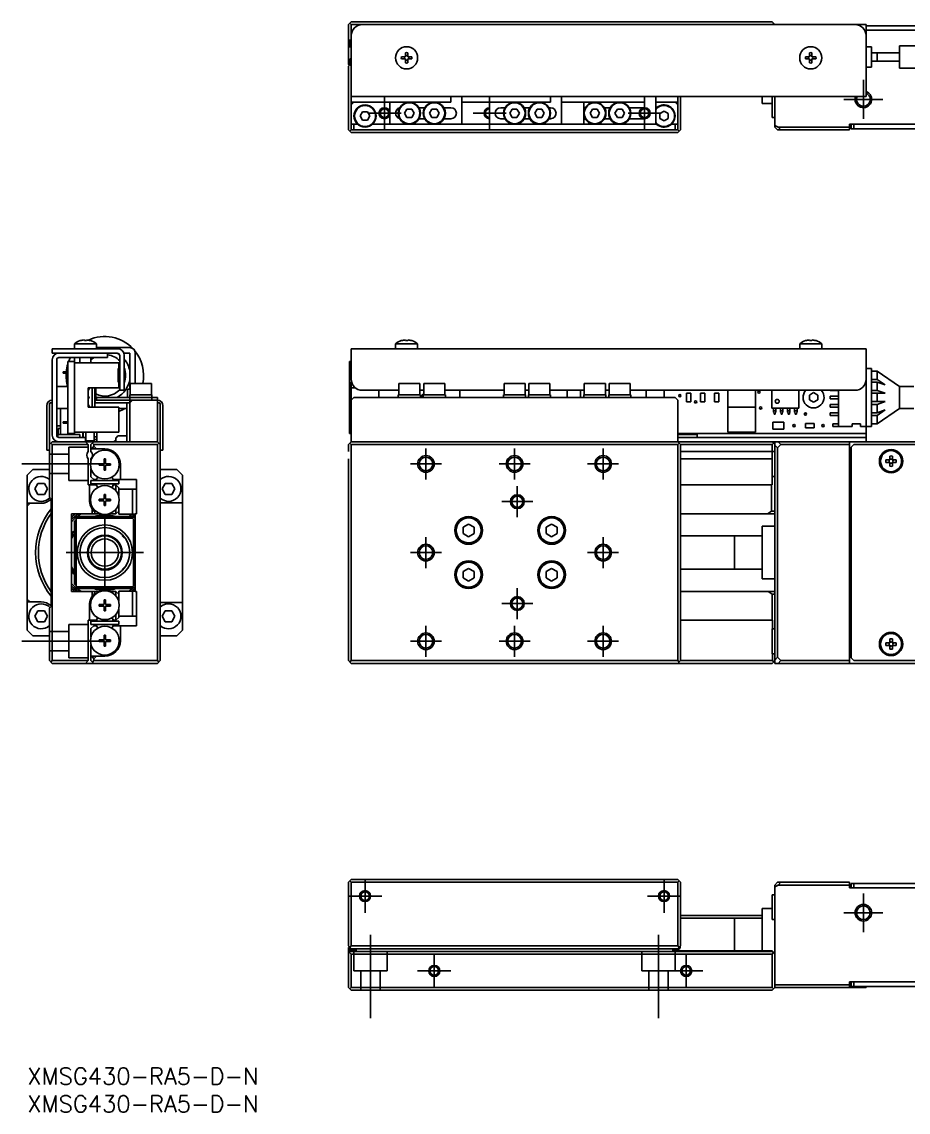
# Model space of a CAD drawing. Extents: x -1 to 623, y -8 to 193.
# Drawn here: x -1 to 159.1, y -8 to 188.8 of the extents above; entities that cross this region are included whole.
import ezdxf

# ---------------------------------------------------------------- set-up
doc = ezdxf.new("R2010")
doc.units = 0
doc.header["$LTSCALE"] = 0.5
doc.linetypes.add('CENTER', pattern=[50.8, 31.75, -6.35, 6.35, -6.35])
doc.linetypes.add('DASHED', pattern=[19.05, 12.7, -6.35])
for name, color, linetype in [('MSM_CENTER', 1, 'CENTER'), ('MSM_CONTINUOUS', 7, 'CONTINUOUS'), ('MSM_DASHED', 4, 'DASHED'), ('MSM_NARROW', 5, 'CONTINUOUS'), ('MSM_PART_NUMBER', 7, 'CONTINUOUS')]:
    doc.layers.add(name, color=color, linetype=linetype)
doc.styles.get("Standard").update_dxf_attribs({"font": 'txt.shx', "height": 1, "bigfont": 'bigfont.shx'})

# ---------------------------------------------------------------- blocks, each defined once
blk = doc.blocks.new('*U2')
at = {"layer": 'MSM_PART_NUMBER'}
blk.add_text('XMSG430-RA5-D-N', height=3, dxfattribs=at).set_placement((0, -3))
blk = doc.blocks.new('*U3')
at = {"layer": 'MSM_PART_NUMBER'}
blk.add_text('XMSG430-RA5-D-N', height=3, dxfattribs=at).set_placement((0, -8))

msp = doc.modelspace()

# ---------------------------------------------------------------- linework, layer by layer
at = {"layer": 'MSM_CENTER'}
for p, q in [((151.000003, 178.299999), (151.000003, 171.299999)), ((64.500003, 169.299999), (64.500003, 175.299999)), ((83.500003, 169.299999), (83.500003, 175.299999)), ((111.500003, 169.299999), (111.500003, 175.299999)), ((147.500003, 174.799999), (154.500003, 174.799999)), ((61.500003, 172.299999), (67.500003, 172.299999)), ((80.500003, 172.299999), (86.500003, 172.299999)), ((108.500003, 172.299999), (114.500003, 172.299999)), ((72.000003, 106.2), (72.000003, 111.8)), ((88.000003, 106.2), (88.000003, 111.8)), ((104.000003, 106.2), (104.000003, 111.8)), ((-0.999999, 109), (14.000001, 109)), ((69.200003, 109), (74.800003, 109)), ((85.200003, 109), (90.800003, 109)), ((101.200003, 109), (106.800003, 109)), ((88.500003, 99.4), (88.500003, 105)), ((85.700003, 102.2), (91.300003, 102.2)), ((14.000001, 86), (14.000001, 100)), ((72.000003, 90.2), (72.000003, 95.8)), ((104.000003, 90.2), (104.000003, 95.8)), ((7.000001, 93), (21.000001, 93)), ((69.200003, 93), (74.800003, 93)), ((101.200003, 93), (106.800003, 93)), ((88.500003, 81), (88.500003, 86.6)), ((85.700003, 83.8), (91.300003, 83.8)), ((72.000003, 74.2), (72.000003, 79.8)), ((88.000003, 74.2), (88.000003, 79.8)), ((104.000003, 74.2), (104.000003, 79.8)), ((-0.999999, 77), (14.000001, 77)), ((69.200003, 77), (74.800003, 77)), ((85.200003, 77), (90.800003, 77)), ((101.200003, 77), (106.800003, 77)), ((61.000003, 34.000001), (61.000003, 28.000001)), ((115.000003, 34.000001), (115.000003, 28.000001)), ((151.000003, 24.500001), (151.000003, 31.500001)), ((58.000003, 31.000001), (64.000003, 31.000001)), ((112.000003, 31.000001), (118.000003, 31.000001)), ((147.500003, 28.000001), (154.500003, 28.000001)), ((62.000003, 24), (62.000003, 9)), ((114.000003, 24), (114.000003, 9)), ((73.500003, 20.500001), (73.500003, 14.500001)), ((119.000003, 20.500001), (119.000003, 14.500001)), ((70.500003, 17.500001), (76.500003, 17.500001)), ((116.000003, 17.500001), (122.000003, 17.500001))]:
    msp.add_line(p, q, dxfattribs=at)
at = {"layer": 'MSM_CONTINUOUS'}
for p, q in [((58.500003, 188.799999), (58.000003, 188.299999)), ((58.000003, 181.099999), (58.000003, 188.299999)), ((58.250003, 188.549999), (58.500003, 188.299999)), ((58.500003, 188.799999), (134.500003, 188.799999)), ((58.500003, 188.299999), (151.500003, 188.299999)), ((58.500003, 169.299999), (58.500003, 188.299999)), ((134.500003, 188.799999), (135.000003, 188.299999)), ((134.500003, 188.299999), (134.750003, 188.549999)), ((151.500003, 188.299999), (151.500003, 175.299999)), ((151.500003, 188.099999), (163.800003, 188.099999)), ((164.000003, 187.299999), (151.500003, 187.299999)), ((58.200003, 185.499999), (58.200003, 184.299999)), ((58.500003, 185.499999), (58.200003, 185.499999)), ((58.500003, 184.299999), (58.200003, 184.299999)), ((68.300003, 182.499999), (68.300003, 183.228708)), ((68.700003, 183.228708), (68.700003, 182.499999)), ((141.300003, 182.499999), (141.300003, 183.228708)), ((141.700003, 183.228708), (141.700003, 182.499999)), ((152.500003, 184.299999), (151.500003, 184.299999)), ((152.500003, 184.299999), (152.500003, 180.599999)), ((157.500003, 183.199999), (152.500003, 183.199999)), ((153.500003, 183.199999), (153.500003, 181.699999)), ((166.315018, 184.449999), (157.500003, 184.449999)), ((157.500003, 184.449999), (157.500003, 180.449999)), ((58.500003, 182.299999), (58.000003, 181.799999)), ((58.500003, 181.799999), (58.000003, 181.799999)), ((58.000003, 181.599999), (58.500003, 181.599999)), ((58.000003, 180.799999), (58.500003, 181.299999)), ((58.100003, 180.999999), (58.000003, 181.099999)), ((58.100003, 180.899999), (58.100003, 181.099999)), ((58.500003, 181.399999), (58.400003, 181.399999)), ((67.571294, 182.499999), (68.300003, 182.499999)), ((68.300003, 182.099999), (67.571294, 182.099999)), ((68.300003, 181.371291), (68.300003, 182.099999)), ((68.700003, 182.499999), (69.428712, 182.499999)), ((68.700003, 182.099999), (68.700003, 181.371291)), ((69.428712, 182.099999), (68.700003, 182.099999)), ((140.571294, 182.499999), (141.300003, 182.499999)), ((141.300003, 182.099999), (140.571294, 182.099999)), ((141.300003, 181.371291), (141.300003, 182.099999)), ((141.700003, 182.499999), (142.428712, 182.499999)), ((141.700003, 182.099999), (141.700003, 181.371291)), ((142.428712, 182.099999), (141.700003, 182.099999)), ((152.500003, 181.699999), (157.500003, 181.699999)), ((58.000003, 169.299999), (58.000003, 180.799999)), ((58.250003, 181.049999), (58.500003, 180.799999)), ((152.500003, 180.599999), (151.500003, 180.599999)), ((157.500003, 180.449999), (166.315018, 180.449999)), ((151.500003, 175.299999), (58.500003, 175.299999)), ((76.500003, 174.299999), (76.500003, 175.299999)), ((78.500003, 175.299999), (78.500003, 170.299999)), ((94.500003, 174.299999), (94.500003, 175.299999)), ((96.500003, 175.299999), (96.500003, 170.299999)), ((111.500003, 174.299999), (111.500003, 175.299999)), ((113.500003, 175.299999), (113.500003, 170.299999)), ((117.500003, 169.299999), (117.500003, 175.299999)), ((118.000003, 175.299999), (118.000003, 169.299999)), ((132.700003, 174.049999), (132.700003, 175.299999)), ((134.500003, 175.299999), (134.500003, 171.549999)), ((135.000003, 169.799999), (135.000003, 175.299999)), ((58.500003, 173.799999), (59.000003, 174.299999)), ((76.500003, 174.299999), (58.500003, 174.299999)), ((65.500003, 170.299999), (65.500003, 174.299999)), ((71.767952, 173.299999), (70.732054, 173.299999)), ((76.500003, 173.299999), (75.232054, 173.299999)), ((94.500003, 174.299999), (78.500003, 174.299999)), ((83.500003, 170.299999), (83.500003, 174.299999)), ((86.267952, 173.299999), (85.500003, 173.299999)), ((90.767952, 173.299999), (89.732054, 173.299999)), ((94.500003, 173.299999), (94.232054, 173.299999)), ((111.500003, 174.299999), (96.500003, 174.299999)), ((100.500003, 170.299999), (100.500003, 174.299999)), ((105.267952, 173.299999), (104.232054, 173.299999)), ((111.500003, 173.299999), (108.732054, 173.299999)), ((117.500003, 174.299999), (113.500003, 174.299999)), ((117.000003, 174.299999), (117.500003, 173.799999)), ((132.700003, 174.049999), (134.500003, 174.049999)), ((60.133977, 171.799999), (60.56699, 172.549999)), ((60.56699, 171.049999), (60.133977, 171.799999)), ((60.56699, 172.549999), (61.433016, 172.549999)), ((61.433016, 172.549999), (61.866028, 171.799999)), ((61.866028, 171.799999), (61.433016, 171.049999)), ((68.133977, 172.299999), (68.56699, 173.049999)), ((68.56699, 171.549999), (68.133977, 172.299999)), ((68.56699, 173.049999), (69.433016, 173.049999)), ((69.433016, 171.549999), (68.56699, 171.549999)), ((69.433016, 173.049999), (69.866028, 172.299999)), ((69.866028, 172.299999), (69.433016, 171.549999)), ((70.732054, 171.299999), (71.767952, 171.299999)), ((72.633977, 172.299999), (73.06699, 173.049999)), ((73.06699, 171.549999), (72.633977, 172.299999)), ((73.06699, 173.049999), (73.933016, 173.049999)), ((73.933016, 171.549999), (73.06699, 171.549999)), ((73.933016, 173.049999), (74.366028, 172.299999)), ((74.366028, 172.299999), (73.933016, 171.549999)), ((75.232054, 171.299999), (76.500003, 171.299999)), ((85.500003, 171.299999), (86.267952, 171.299999)), ((87.133977, 172.299999), (87.56699, 173.049999)), ((87.56699, 171.549999), (87.133977, 172.299999)), ((87.56699, 173.049999), (88.433016, 173.049999)), ((88.433016, 171.549999), (87.56699, 171.549999)), ((88.433016, 173.049999), (88.866028, 172.299999)), ((88.866028, 172.299999), (88.433016, 171.549999)), ((89.732054, 171.299999), (90.767952, 171.299999)), ((91.633977, 172.299999), (92.06699, 173.049999)), ((92.06699, 171.549999), (91.633977, 172.299999)), ((92.06699, 173.049999), (92.933016, 173.049999)), ((92.933016, 171.549999), (92.06699, 171.549999)), ((92.933016, 173.049999), (93.366028, 172.299999)), ((93.366028, 172.299999), (92.933016, 171.549999)), ((94.232054, 171.299999), (94.500003, 171.299999)), ((101.633977, 172.299999), (102.06699, 173.049999)), ((102.06699, 171.549999), (101.633977, 172.299999)), ((102.06699, 173.049999), (102.933016, 173.049999)), ((102.933016, 171.549999), (102.06699, 171.549999)), ((102.933016, 173.049999), (103.366028, 172.299999)), ((103.366028, 172.299999), (102.933016, 171.549999)), ((104.232054, 171.299999), (105.267952, 171.299999)), ((106.133977, 172.299999), (106.56699, 173.049999)), ((106.56699, 171.549999), (106.133977, 172.299999)), ((106.56699, 173.049999), (107.433016, 173.049999)), ((107.433016, 171.549999), (106.56699, 171.549999)), ((107.433016, 173.049999), (107.866028, 172.299999)), ((107.866028, 172.299999), (107.433016, 171.549999)), ((108.732054, 171.299999), (111.500003, 171.299999)), ((114.250003, 172.233012), (115.000003, 172.666025)), ((114.250003, 171.366987), (114.250003, 172.233012)), ((115.000003, 170.933974), (114.250003, 171.366987)), ((115.000003, 172.666025), (115.750003, 172.233012)), ((115.750003, 171.366987), (115.000003, 170.933974)), ((115.750003, 172.233012), (115.750003, 171.366987)), ((134.500003, 171.549999), (135.000003, 171.549999)), ((58.500003, 168.799999), (58.000003, 169.299999)), ((58.500003, 169.299999), (58.250003, 169.049999)), ((58.500003, 170.299999), (59.677127, 170.299999)), ((117.500003, 169.299999), (58.500003, 169.299999)), ((59.000003, 170.299999), (59.000003, 169.299999)), ((61.433016, 171.049999), (60.56699, 171.049999)), ((62.322879, 170.299999), (113.677127, 170.299999)), ((116.322879, 170.299999), (117.500003, 170.299999)), ((117.000003, 169.299999), (117.000003, 170.299999)), ((117.750003, 169.049999), (117.500003, 169.299999)), ((118.000003, 169.299999), (117.500003, 168.799999)), ((135.000003, 170.106186), (135.612375, 169.799999)), ((135.500003, 169.299999), (135.000003, 169.799999)), ((148.500003, 169.299999), (135.500003, 169.299999)), ((135.612375, 169.799999), (148.500003, 169.799999)), ((135.612375, 169.799999), (136.112375, 169.299999)), ((164.000003, 170.299999), (148.500003, 170.299999)), ((148.500003, 170.299999), (148.500003, 169.299999)), ((148.800003, 169.499999), (148.800003, 170.299999)), ((148.800003, 169.499999), (164.000003, 169.499999)), ((149.300003, 170.299999), (149.300003, 169.499999)), ((117.500003, 168.799999), (58.500003, 168.799999)), ((12.500001, 130.697999), (8.500001, 130.697999)), ((8.500001, 130.697999), (8.500001, 129.8)), ((9.571292, 131.255732), (9.550001, 131.255732)), ((10.300001, 131.255732), (10.300001, 131.387476)), ((10.700001, 131.255732), (10.300001, 131.255732)), ((10.700001, 131.387476), (10.700001, 131.255732)), ((11.450001, 131.255732), (11.42871, 131.255732)), ((12.500001, 129.8), (12.500001, 130.697999)), ((12.500001, 130), (18.5, 130)), ((70.500003, 130.697999), (66.500003, 130.697999)), ((66.500003, 130.697999), (66.500003, 129.8)), ((67.571294, 131.255732), (67.550003, 131.255732)), ((68.300003, 131.255732), (68.300003, 131.387476)), ((68.700003, 131.255732), (68.300003, 131.255732)), ((68.700003, 131.387476), (68.700003, 131.255732)), ((69.450003, 131.255732), (69.428712, 131.255732)), ((70.500003, 129.8), (70.500003, 130.697999)), ((143.500003, 130.697999), (139.500003, 130.697999)), ((139.500003, 130.697999), (139.500003, 129.8)), ((140.571294, 131.255732), (140.550003, 131.255732)), ((141.300003, 131.255732), (141.300003, 131.387476)), ((141.700003, 131.255732), (141.300003, 131.255732)), ((141.700003, 131.387476), (141.700003, 131.255732)), ((142.450003, 131.255732), (142.428712, 131.255732)), ((143.500003, 129.8), (143.500003, 130.697999)), ((4.500001, 129), (4.500001, 129.8)), ((4.500001, 129.8), (16.300001, 129.8)), ((16.200001, 129), (4.500001, 129)), ((5.700001, 128.2), (14.500001, 128.2)), ((8.5, 128.2), (8.5, 114.5)), ((9.500001, 128.199981), (9.500001, 127.25)), ((11.500001, 127.25), (11.500001, 128.199981)), ((14.500001, 129), (14.500001, 128.2)), ((16.700001, 122.3), (16.700001, 128.5)), ((18.5, 129), (17.431372, 129)), ((17.500001, 128.6), (17.500001, 122.3)), ((18.5, 122.5), (18.5, 129)), ((19.5, 123.5), (19.5, 129)), ((58.500003, 129.8), (151.500003, 129.8)), ((58.500003, 124.3), (58.500003, 129.8)), ((151.500003, 129.8), (151.500003, 113)), ((4.500001, 127.8), (4.500001, 114.2)), ((5.300001, 127.8), (5.300001, 114.2)), ((7.300001, 127.5), (7.300001, 114.5)), ((7.300001, 127.5), (8.500001, 127.5)), ((16.500001, 127.25), (8.500001, 127.25)), ((16.400001, 123.75), (16.400001, 126.25)), ((16.500001, 126.25), (16.400001, 126.25)), ((16.500001, 126.25), (16.500001, 127.25)), ((58.200003, 127.5), (58.200003, 114.5)), ((58.500003, 127.5), (58.200003, 127.5)), ((152.500003, 126.25), (151.500003, 126.25)), ((152.500003, 126.25), (152.500003, 115.75)), ((6.500001, 125.625), (6.500001, 125.375)), ((7.300001, 125.625), (6.500001, 125.625)), ((7.300001, 125.375), (6.500001, 125.375)), ((16.400001, 125.45), (16.500001, 125.45)), ((16.400001, 125.075), (16.500001, 125.075)), ((16.400001, 124.925), (16.500001, 124.925)), ((16.400001, 124.55), (16.500001, 124.55)), ((16.500001, 124.55), (16.500001, 125.45)), ((153.500003, 125.75), (152.500003, 125.75)), ((152.500003, 124.25), (153.500003, 124.25)), ((157.500003, 123), (153.500003, 125.75)), ((153.500003, 125.75), (153.500003, 124.25)), ((153.500003, 124.25), (154.954548, 123.25)), ((7.300001, 123), (5.300001, 123)), ((11.000001, 122.75), (16.500001, 122.75)), ((11.000001, 119.25), (11.000001, 122.75)), ((11.700001, 122.75), (11.700001, 119.25)), ((12.200001, 122.75), (12.200001, 119.25)), ((12.350001, 121), (12.350001, 122.75)), ((16.500001, 123.75), (16.400001, 123.75)), ((16.500001, 122.75), (16.500001, 123.75)), ((17.500001, 122.3), (16.700001, 122.3)), ((18.600001, 122.5), (18.1, 122.5)), ((18.1, 122.5), (18.1, 121.000002)), ((22.400001, 123.5), (18.600001, 123.5)), ((18.600001, 123.5), (18.600001, 121.5)), ((22.400001, 121.5), (22.400001, 123.5)), ((58.577114, 123.75), (58.500003, 123.75)), ((58.500003, 123.75), (58.500003, 113)), ((58.500003, 122.75), (59.23608, 122.75)), ((67.100003, 122.3), (60.500003, 122.3)), ((63.500003, 121), (63.500003, 122.3)), ((67.100003, 123.5), (67.100003, 121.5)), ((70.900003, 123.5), (67.100003, 123.5)), ((70.900003, 121.5), (70.900003, 123.5)), ((71.600003, 122.3), (70.900003, 122.3)), ((71.600003, 123.5), (71.600003, 121.5)), ((75.400003, 123.5), (71.600003, 123.5)), ((75.400003, 121.5), (75.400003, 123.5)), ((86.100003, 122.3), (75.400003, 122.3)), ((78.100003, 121), (78.100003, 122.3)), ((86.100003, 123.5), (86.100003, 121.5)), ((89.900003, 123.5), (86.100003, 123.5)), ((89.900003, 121.5), (89.900003, 123.5)), ((90.600003, 122.3), (89.900003, 122.3)), ((90.600003, 123.5), (90.600003, 121.5)), ((94.400003, 123.5), (90.600003, 123.5)), ((94.400003, 121.5), (94.400003, 123.5)), ((100.600003, 122.3), (94.400003, 122.3)), ((97.500003, 121), (97.500003, 122.3)), ((99.900003, 122.3), (99.900003, 121)), ((100.600003, 123.5), (100.600003, 121.5)), ((104.400003, 123.5), (100.600003, 123.5)), ((104.400003, 121.5), (104.400003, 123.5)), ((105.100003, 122.3), (104.400003, 122.3)), ((105.100003, 123.5), (105.100003, 121.5)), ((108.900003, 123.5), (105.100003, 123.5)), ((108.900003, 121.5), (108.900003, 123.5)), ((149.500003, 122.3), (108.900003, 122.3)), ((111.800003, 122.3), (111.800003, 121)), ((115.000003, 121), (115.000003, 122.3)), ((126.500003, 114.75), (126.500003, 122.3)), ((131.500003, 114.75), (131.500003, 122.3)), ((134.445003, 119.15), (134.445003, 122.3)), ((139.345003, 122.3), (139.345003, 119.15)), ((145.000003, 122.25), (145.000003, 122.3)), ((145.000003, 122.25), (146.500003, 122.25)), ((146.500003, 122.3), (146.500003, 115.75)), ((153.500003, 123.75), (152.500003, 123.75)), ((152.500003, 122.25), (153.500003, 122.25)), ((154.954548, 123.25), (153.500003, 123.75)), ((153.500003, 123.75), (153.500003, 122.25)), ((153.500003, 122.25), (154.954548, 121.75)), ((157.500003, 123), (157.500003, 119)), ((160.10108, 123), (157.500003, 123)), ((23.500001, 120.5), (12.286493, 120.5)), ((12.500001, 120.5), (12.500001, 121.000002)), ((12.500001, 121), (23.500001, 121)), ((18.500001, 121.5), (22.500001, 121.5)), ((18.500001, 121.5), (18.500001, 113)), ((18.500001, 120), (19.000001, 120.5)), ((22.500001, 120.5), (22.500001, 121.5)), ((23.500001, 121), (23.500001, 113)), ((59.000003, 121), (58.500003, 120.5)), ((59.000003, 121), (117.000003, 121)), ((67.000003, 121.5), (67.000003, 121)), ((67.000003, 121.5), (71.000003, 121.5)), ((71.000003, 121), (71.000003, 121.5)), ((71.250003, 121.433013), (71.600003, 121.635085)), ((71.250003, 121), (71.250003, 121.433013)), ((71.500003, 121.5), (71.500003, 121)), ((71.500003, 121.5), (75.500003, 121.5)), ((75.500003, 121), (75.500003, 121.5)), ((86.000003, 121.5), (86.000003, 121)), ((86.000003, 121.5), (90.000003, 121.5)), ((90.000003, 121), (90.000003, 121.5)), ((90.500003, 121.5), (90.500003, 121)), ((90.500003, 121.5), (94.500003, 121.5)), ((94.500003, 121), (94.500003, 121.5)), ((100.500003, 121.5), (100.500003, 121)), ((100.500003, 121.5), (104.500003, 121.5)), ((104.500003, 121), (104.500003, 121.5)), ((105.000003, 121.5), (105.000003, 121)), ((105.000003, 121.5), (109.000003, 121.5)), ((109.000003, 121), (109.000003, 121.5)), ((117.500003, 120.5), (117.000003, 121)), ((117.500003, 120.5), (117.500003, 113)), ((119.032503, 121.8), (119.032503, 120.2)), ((119.832503, 121.8), (119.032503, 121.8)), ((119.032503, 120.2), (119.832503, 120.2)), ((119.832503, 120.2), (119.832503, 121.8)), ((121.572503, 121.8), (121.572503, 120.2)), ((122.372503, 121.8), (121.572503, 121.8)), ((121.572503, 120.2), (122.372503, 120.2)), ((122.372503, 120.2), (122.372503, 121.8)), ((124.112503, 121.8), (124.112503, 120.2)), ((124.912503, 121.8), (124.112503, 121.8)), ((124.112503, 120.2), (124.912503, 120.2)), ((124.912503, 120.2), (124.912503, 121.8)), ((141.250003, 121.433013), (142.000003, 121.866026)), ((141.250003, 120.566987), (141.250003, 121.433013)), ((142.000003, 120.133975), (141.250003, 120.566987)), ((142.000003, 121.866026), (142.750003, 121.433013)), ((142.750003, 120.566987), (142.000003, 120.133975)), ((142.750003, 121.433013), (142.750003, 120.566987)), ((146.500003, 121.25), (145.000003, 121.25)), ((145.000003, 120.75), (145.000003, 121.25)), ((145.000003, 120.75), (146.500003, 120.75)), ((154.954548, 121.75), (152.500003, 121.75)), ((152.500003, 120.25), (154.954548, 120.25)), ((153.500003, 121.75), (153.500003, 120.25)), ((154.954548, 120.25), (153.500003, 119.75)), ((3.5, 111.5), (3.5, 119.5)), ((4.000001, 103), (4.000001, 119.8)), ((4.499982, 120), (4.2, 120)), ((5.300001, 119), (7.300001, 119)), ((6, 119), (6, 114.3)), ((16.500001, 119.25), (11.000001, 119.25)), ((18.5, 120), (12.200001, 120)), ((16.500001, 114.75), (16.500001, 119.25)), ((16.500001, 119), (18, 119)), ((18, 120), (18, 113)), ((23.8, 120), (23.500001, 120)), ((24.000001, 119.8), (24.000001, 73.5)), ((24.5, 111.5), (24.5, 119.5)), ((131.500003, 119.25), (126.500003, 119.25)), ((139.245003, 119.05), (134.545003, 119.05)), ((134.775003, 119.05), (134.775003, 118.316395)), ((135.205003, 118.61), (134.775003, 118.61)), ((134.890003, 118.25), (134.775003, 118.316395)), ((134.890003, 118), (134.890003, 118.25)), ((135.205003, 118.316395), (135.090003, 118.25)), ((135.090003, 118.25), (135.090003, 118)), ((135.205003, 119.05), (135.205003, 118.316395)), ((136.045003, 119.05), (136.045003, 118.316395)), ((136.475003, 118.61), (136.045003, 118.61)), ((136.160003, 118.25), (136.045003, 118.316395)), ((136.160003, 118), (136.160003, 118.25)), ((136.475003, 118.316395), (136.360003, 118.25)), ((136.360003, 118.25), (136.360003, 118)), ((136.475003, 119.05), (136.475003, 118.316395)), ((137.315003, 119.05), (137.315003, 118.316395)), ((137.745003, 118.61), (137.315003, 118.61)), ((137.430003, 118.25), (137.315003, 118.316395)), ((137.430003, 118), (137.430003, 118.25)), ((137.745003, 118.316395), (137.630003, 118.25)), ((137.630003, 118.25), (137.630003, 118)), ((137.745003, 119.05), (137.745003, 118.316395)), ((138.585003, 119.05), (138.585003, 118.316395)), ((139.015003, 118.61), (138.585003, 118.61)), ((138.700003, 118.25), (138.585003, 118.316395)), ((138.700003, 118), (138.700003, 118.25)), ((139.015003, 118.316395), (138.900003, 118.25)), ((138.900003, 118.25), (138.900003, 118)), ((139.015003, 119.05), (139.015003, 118.316395)), ((146.500003, 119.75), (145.000003, 119.75)), ((145.000003, 119.25), (145.000003, 119.75)), ((145.000003, 119.25), (146.500003, 119.25)), ((146.500003, 118.25), (145.000003, 118.25)), ((145.000003, 117.75), (145.000003, 118.25)), ((153.500003, 119.75), (152.500003, 119.75)), ((152.500003, 118.25), (153.500003, 118.25)), ((153.500003, 119.75), (153.500003, 118.25)), ((153.500003, 116.25), (157.500003, 119)), ((153.500003, 118.25), (154.954548, 118.75)), ((154.954548, 118.75), (153.500003, 117.75)), ((157.500003, 119), (160.10108, 119)), ((6.500001, 116.625), (6.500001, 116.375)), ((7.300001, 116.625), (6.500001, 116.625)), ((7.300001, 116.375), (6.500001, 116.375)), ((136.625003, 116.545), (134.625003, 116.545)), ((134.625003, 116.545), (134.625003, 115.295)), ((134.890003, 118), (135.090003, 118)), ((136.160003, 118), (136.360003, 118)), ((136.625003, 115.295), (136.625003, 116.545)), ((137.430003, 118), (137.630003, 118)), ((138.700003, 118), (138.900003, 118)), ((142.140003, 116.32), (140.540003, 116.32)), ((140.540003, 116.32), (140.540003, 115.52)), ((142.140003, 115.52), (142.140003, 116.32)), ((145.000003, 117.75), (146.500003, 117.75)), ((145.500003, 115.75), (145.500003, 116.25)), ((146.500003, 116.25), (145.500003, 116.25)), ((149.000003, 116.25), (150.500003, 116.25)), ((149.000003, 115.75), (149.000003, 116.25)), ((150.500003, 115.75), (150.500003, 116.25)), ((153.500003, 117.75), (152.500003, 117.75)), ((152.500003, 116.25), (153.500003, 116.25)), ((153.500003, 117.75), (153.500003, 116.25)), ((5.300001, 115.9), (6, 115.9)), ((5.500001, 114.3), (9.500001, 114.3)), ((5.500001, 114.3), (5.500001, 113.85359)), ((5.575002, 115.4), (6, 115.4)), ((5.575002, 114.3), (5.575002, 115.4)), ((7.300001, 114.5), (8.500001, 114.5)), ((8.500001, 114.75), (16.500001, 114.75)), ((9.500001, 113.8), (9.500001, 114.3)), ((10, 113.8), (10, 114.75)), ((10.075002, 114.6), (10.075002, 113.8)), ((10.575002, 113), (10.575002, 114.6)), ((12.075002, 114.75), (12.075002, 113)), ((12.575002, 113), (12.575002, 114.75)), ((58.200003, 114.5), (58.500003, 114.5)), ((117.500003, 114.5), (151.500003, 114.5)), ((117.500003, 114.3), (121.000003, 114.3)), ((121.000003, 113.8), (121.000003, 114.5)), ((131.500003, 114.75), (126.500003, 114.75)), ((134.625003, 115.295), (136.625003, 115.295)), ((140.540003, 115.52), (142.140003, 115.52)), ((145.500003, 115.75), (149.000003, 115.75)), ((150.500003, 115.75), (152.500003, 115.75)), ((4.000001, 112.5), (4.500001, 113)), ((4.500001, 112.5), (4.250001, 112.75)), ((4.500001, 113), (23.500001, 113)), ((4.500001, 112.5), (4.500001, 73.5)), ((11.000001, 112.5), (4.500001, 112.5)), ((5.075002, 113), (5.075002, 113.175609)), ((5.500001, 113.898582), (5.437043, 113.898582)), ((5.575002, 113), (5.575002, 113.006528)), ((5.700001, 113.8), (10.500001, 113.8)), ((10.500001, 113.8), (10.500001, 113)), ((10.500001, 113), (11.000001, 112.5)), ((10.575002, 113.2), (12.075002, 113.2)), ((11.000001, 112.5), (11.000001, 111.261438)), ((12.000001, 113), (11.500001, 112.5)), ((11.500001, 112.5), (11.500001, 111.261438)), ((12.000001, 112.2), (11.646448, 111.7)), ((12.000001, 112.5), (11.750001, 112.75)), ((12.000001, 112.5), (12.000001, 112.2)), ((23.500001, 112.5), (12.000001, 112.5)), ((12.500001, 111.7), (12.000001, 112.2)), ((12.575002, 113.898582), (12.075002, 113.898582)), ((12.575002, 113.4), (12.075002, 113.4)), ((16.002502, 113.19), (15.892502, 113.19)), ((16.002502, 113), (16.002502, 113.658579)), ((16.031792, 113.729289), (16.353213, 114.050711)), ((16.423924, 114.08), (18, 114.08)), ((23.500001, 113), (24.000001, 112.5)), ((23.750001, 112.75), (23.500001, 112.5)), ((23.500001, 73.5), (23.500001, 112.5)), ((58.500003, 113), (58.000003, 112.5)), ((58.000003, 111.261438), (58.000003, 112.5)), ((58.250003, 112.75), (58.500003, 112.5)), ((58.500003, 113), (164.000003, 113)), ((117.500003, 112.5), (58.500003, 112.5)), ((58.500003, 112.5), (58.500003, 73.5)), ((151.500003, 113.8), (117.500003, 113.8)), ((118.000003, 112.5), (117.500003, 113)), ((117.500003, 112.5), (117.750003, 112.75)), ((117.500003, 73.5), (117.500003, 112.5)), ((134.500003, 112.5), (118.000003, 112.5)), ((118.000003, 112.5), (118.000003, 73.5)), ((135.000003, 112.5), (134.500003, 113)), ((134.500003, 112.5), (134.750003, 112.75)), ((134.500003, 111.261438), (134.500003, 112.5)), ((135.000003, 73), (135.000003, 113)), ((135.500003, 111.887628), (135.000003, 112.387628)), ((136.112375, 112.5), (135.500003, 111.887628)), ((135.612375, 113), (136.112375, 112.5)), ((148.500003, 112.5), (136.112375, 112.5)), ((148.500003, 113), (148.500003, 73)), ((149.300003, 112.5), (148.800003, 112)), ((163.300003, 112.5), (149.300003, 112.5)), ((4, 111.5), (3.5, 111.5)), ((14.000001, 111.7), (11.500001, 111.7)), ((24.5, 111.5), (24, 111.5)), ((118.000003, 111.261438), (134.500003, 111.261438)), ((135.000003, 111.25), (134.500003, 111.25)), ((134.500003, 105.2), (134.500003, 111.25)), ((135.500003, 111.887628), (135.500003, 74.112373)), ((148.800003, 112), (148.800003, 74)), ((155.760003, 110.419185), (155.760003, 109.74)), ((156.240003, 109.74), (156.240003, 110.419185)), ((11.000001, 109.938562), (11.000001, 105.2)), ((11.500001, 109.938562), (11.500001, 109.614143)), ((13.000001, 109.045), (13.795001, 109.045)), ((13.000001, 109.045), (13.000001, 108.755)), ((13.000001, 108.755), (13.795001, 108.755)), ((13.529995, 108.755), (13.529995, 109.045)), ((13.855001, 109.9), (14.145001, 109.9)), ((13.855001, 109.105), (13.855001, 109.9)), ((14.145001, 109.370007), (13.855001, 109.370007)), ((13.855001, 107.9), (13.855001, 108.695)), ((13.855001, 108.429993), (14.145001, 108.429993)), ((14.145001, 109.105), (14.145001, 109.9)), ((14.145001, 107.9), (14.145001, 108.695)), ((14.205001, 109.045), (15.000001, 109.045)), ((14.205001, 108.755), (15.000001, 108.755)), ((14.470008, 108.755), (14.470008, 109.045)), ((15.000001, 109.045), (15.000001, 108.755)), ((16.800001, 106.2), (16.800001, 108.9)), ((58.000003, 73.5), (58.000003, 109.938562)), ((134.500003, 109.938562), (118.000003, 109.938562)), ((155.760003, 109.74), (155.080818, 109.74)), ((155.080818, 109.26), (155.760003, 109.26)), ((155.760003, 109.26), (155.760003, 108.580816)), ((156.919187, 109.74), (156.240003, 109.74)), ((156.240003, 109.26), (156.919187, 109.26)), ((156.240003, 108.580816), (156.240003, 109.26)), ((1, 108), (0, 107)), ((0, 79), (0, 107)), ((1, 108), (4.000001, 108)), ((11.500001, 108.185857), (11.500001, 106.7)), ((11.500001, 106.7), (12.000001, 106.2)), ((12.535409, 106.288252), (12.484457, 106.2)), ((13.855001, 107.9), (14.145001, 107.9)), ((15.515546, 106.2), (15.327133, 106.526341)), ((24.000001, 108), (27, 108)), ((28, 107), (27, 108)), ((28.000006, 107), (28, 79)), ((134.500003, 106.75), (135.000003, 106.75)), ((1.3453, 104.5), (1.92265, 105.5)), ((1.92265, 103.5), (1.3453, 104.5)), ((1.92265, 105.5), (3.077351, 105.5)), ((3.077351, 105.5), (3.654701, 104.5)), ((3.654701, 104.5), (3.077351, 103.5)), ((12.455589, 105.2), (11.000001, 105.2)), ((11.200001, 105.2), (11.200001, 102.5)), ((16.500001, 106), (11.500001, 106)), ((11.500001, 105.4), (11.500001, 106)), ((16.500001, 105.4), (11.500001, 105.4)), ((12.000001, 106.2), (12.484457, 106.2)), ((12.455589, 105.2), (12.535409, 105.061748)), ((15.327133, 104.823659), (15.544413, 105.2)), ((15.515546, 106.2), (19.700001, 106.2)), ((16.000001, 105.2), (15.544413, 105.2)), ((16.000001, 104.161325), (16.000001, 105.2)), ((16.000001, 105.2), (16.500001, 104.7)), ((16.500001, 105.4), (16.500001, 106)), ((16.500001, 104.7), (16.500001, 103.214143)), ((19.700001, 104.45), (16.500001, 104.45)), ((19.000001, 99.95), (19.000001, 104.45)), ((19.700001, 100), (19.700001, 106.2)), ((24.3453, 104.5), (24.92265, 105.5)), ((24.92265, 103.5), (24.3453, 104.5)), ((24.92265, 105.5), (26.077351, 105.5)), ((26.077351, 105.5), (26.654701, 104.5)), ((26.654701, 104.5), (26.077351, 103.5)), ((118.000003, 105.2), (134.500003, 105.2)), ((134.400003, 100.5), (134.400003, 105.2)), ((3.077351, 103.5), (1.92265, 103.5)), ((4.300001, 102.7), (4.000001, 103)), ((4.300001, 83.3), (4.300001, 102.7)), ((13.000001, 102.645), (13.795001, 102.645)), ((13.000001, 102.645), (13.000001, 102.355)), ((13.000001, 102.355), (13.795001, 102.355)), ((13.529995, 102.355), (13.529995, 102.645)), ((13.855001, 103.5), (14.145001, 103.5)), ((13.855001, 102.705), (13.855001, 103.5)), ((14.145001, 102.970007), (13.855001, 102.970007)), ((14.145001, 102.705), (14.145001, 103.5)), ((14.205001, 102.645), (15.000001, 102.645)), ((14.205001, 102.355), (15.000001, 102.355)), ((14.470008, 102.355), (14.470008, 102.645)), ((15.000001, 102.645), (15.000001, 102.355)), ((26.077351, 103.5), (24.92265, 103.5)), ((148.800003, 103), (148.500003, 103)), ((0, 101.4), (0.5, 101.9)), ((2.5, 101.9), (0, 101.9)), ((11.700001, 100), (11.700001, 100.903128)), ((13.855001, 101.5), (13.855001, 102.295)), ((13.855001, 102.029993), (14.145001, 102.029993)), ((13.855001, 101.5), (14.145001, 101.5)), ((14.145001, 101.5), (14.145001, 102.295)), ((16.000001, 100), (16.000001, 100.838675)), ((16.500001, 100.5), (16.000001, 100)), ((16.500001, 101.785857), (16.500001, 99.95)), ((28.000001, 102), (24.000001, 102)), ((133.692896, 100), (134.400003, 100.5)), ((134.400003, 100.5), (135.000003, 100.5)), ((148.500003, 101.25), (148.800003, 101.25)), ((8.000001, 100), (8.000001, 86)), ((8.000001, 100), (13.285858, 100)), ((8.500001, 98.7), (9.300001, 99.5)), ((8.500001, 87.3), (8.500001, 98.7)), ((8.800001, 99), (8.800001, 87)), ((19.000001, 99.2), (9.000001, 99.2)), ((9.300001, 99.5), (18.700001, 99.5)), ((12.200001, 100.355239), (12.200001, 100)), ((14.714144, 100), (16.000001, 100)), ((16.500001, 99.95), (19.500001, 99.95)), ((18.700001, 99.5), (19.500001, 98.7)), ((19.200001, 87), (19.200001, 99)), ((19.500001, 86), (19.500001, 100)), ((19.500001, 100), (19.700001, 100)), ((135.000003, 100), (118.000003, 100)), ((78.700003, 97.57735), (79.700003, 98.154701)), ((78.700003, 96.42265), (78.700003, 97.57735)), ((79.700003, 98.154701), (80.700003, 97.57735)), ((80.700003, 97.57735), (80.700003, 96.42265)), ((93.700003, 97.57735), (94.700003, 98.154701)), ((93.700003, 96.42265), (93.700003, 97.57735)), ((94.700003, 98.154701), (95.700003, 97.57735)), ((95.700003, 97.57735), (95.700003, 96.42265)), ((132.700003, 88.25), (132.700003, 97.75)), ((135.000003, 97.75), (132.700003, 97.75)), ((148.700003, 98), (148.500003, 97.8)), ((148.800003, 98), (148.700003, 98)), ((148.700003, 98), (148.700003, 88)), ((17.200001, 95.975), (17.200001, 96.163859)), ((17.200001, 95.975), (17.425001, 95.75)), ((17.425001, 95.918797), (17.425001, 95.75)), ((17.425001, 95.75), (17.561896, 95.75)), ((79.700003, 95.8453), (78.700003, 96.42265)), ((80.700003, 96.42265), (79.700003, 95.8453)), ((94.700003, 95.8453), (93.700003, 96.42265)), ((95.700003, 96.42265), (94.700003, 95.8453)), ((132.700003, 96), (118.000003, 96)), ((127.700003, 89.999995), (127.700003, 96.000005)), ((17.425001, 90.25), (17.200001, 90.025)), ((17.200001, 89.836142), (17.200001, 90.025)), ((17.425001, 90.25), (17.425001, 90.081203)), ((17.561953, 90.25), (17.425001, 90.25)), ((78.700003, 89.57735), (79.700003, 90.154701)), ((78.700003, 88.42265), (78.700003, 89.57735)), ((79.700003, 90.154701), (80.700003, 89.57735)), ((80.700003, 89.57735), (80.700003, 88.42265)), ((93.700003, 89.57735), (94.700003, 90.154701)), ((93.700003, 88.42265), (93.700003, 89.57735)), ((94.700003, 90.154701), (95.700003, 89.57735)), ((95.700003, 89.57735), (95.700003, 88.42265)), ((118.000003, 90), (132.700003, 90)), ((9.300001, 86.5), (8.500001, 87.3)), ((9.000001, 86.8), (19.000001, 86.8)), ((19.500001, 87.3), (18.700001, 86.5)), ((79.700003, 87.8453), (78.700003, 88.42265)), ((80.700003, 88.42265), (79.700003, 87.8453)), ((94.700003, 87.8453), (93.700003, 88.42265)), ((95.700003, 88.42265), (94.700003, 87.8453)), ((132.700003, 88.25), (135.000003, 88.25)), ((148.500003, 88.2), (148.700003, 88)), ((148.700003, 88), (148.800003, 88)), ((8.000001, 86), (13.285858, 86)), ((18.700001, 86.5), (9.300001, 86.5)), ((11.700001, 85.096872), (11.700001, 86)), ((12.200001, 86), (12.200001, 85.644761)), ((14.714144, 86), (16.000001, 86)), ((16.000001, 85.161325), (16.000001, 86)), ((16.000001, 86), (16.500001, 85.5)), ((19.500001, 86.05), (16.500001, 86.05)), ((16.500001, 86.05), (16.500001, 84.214143)), ((19.000001, 81.55), (19.000001, 86.05)), ((19.700001, 86), (19.500001, 86)), ((19.700001, 79.8), (19.700001, 86)), ((118.000003, 86), (135.000003, 86)), ((134.500003, 85.5), (133.792896, 86)), ((134.500003, 80.8), (134.500003, 85.5)), ((135.000003, 85.5), (134.500003, 85.5)), ((148.800003, 84.75), (148.500003, 84.75)), ((0.5, 84.1), (0, 84.6)), ((0, 84.1), (2.5, 84.1)), ((4.000001, 83), (4.300001, 83.3)), ((4.000001, 73.5), (4.000001, 83)), ((11.200001, 80.8), (11.200001, 83.5)), ((13.000001, 83.645), (13.795001, 83.645)), ((13.000001, 83.645), (13.000001, 83.355)), ((13.000001, 83.355), (13.795001, 83.355)), ((13.529995, 83.355), (13.529995, 83.645)), ((13.855001, 84.5), (14.145001, 84.5)), ((13.855001, 83.705), (13.855001, 84.5)), ((14.145001, 83.970007), (13.855001, 83.970007)), ((13.855001, 82.5), (13.855001, 83.295)), ((13.855001, 83.029993), (14.145001, 83.029993)), ((14.145001, 83.705), (14.145001, 84.5)), ((14.145001, 82.5), (14.145001, 83.295)), ((14.205001, 83.645), (15.000001, 83.645)), ((14.205001, 83.355), (15.000001, 83.355)), ((14.470008, 83.355), (14.470008, 83.645)), ((15.000001, 83.645), (15.000001, 83.355)), ((16.500001, 82.785857), (16.500001, 81.3)), ((24.000001, 84), (28.000001, 84)), ((148.500003, 83), (148.800003, 83)), ((1.3453, 81.5), (1.92265, 82.5)), ((1.92265, 80.5), (1.3453, 81.5)), ((1.92265, 82.5), (3.077351, 82.5)), ((3.077351, 82.5), (3.654701, 81.5)), ((3.654701, 81.5), (3.077351, 80.5)), ((11.000001, 73.5), (11.000001, 80.8)), ((12.455589, 80.8), (11.000001, 80.8)), ((12.535409, 80.938252), (12.455589, 80.8)), ((13.855001, 82.5), (14.145001, 82.5)), ((15.544413, 80.8), (15.327133, 81.176341)), ((16.000001, 80.8), (15.544413, 80.8)), ((16.000001, 80.8), (16.000001, 81.838675)), ((16.500001, 81.3), (16.000001, 80.8)), ((16.500001, 81.55), (19.700001, 81.55)), ((24.3453, 81.5), (24.92265, 82.5)), ((24.92265, 80.5), (24.3453, 81.5)), ((24.92265, 82.5), (26.077351, 82.5)), ((26.077351, 82.5), (26.654701, 81.5)), ((26.654701, 81.5), (26.077351, 80.5)), ((134.600003, 80.8), (118.000003, 80.8)), ((134.600003, 79.25), (134.600003, 80.8)), ((0, 79), (1, 78)), ((3.077351, 80.5), (1.92265, 80.5)), ((16.500001, 80.6), (11.500001, 80.6)), ((11.500001, 80), (11.500001, 80.6)), ((16.500001, 80), (11.500001, 80)), ((12.000001, 79.8), (11.500001, 79.3)), ((11.500001, 77.814143), (11.500001, 79.3)), ((12.000001, 79.8), (12.484457, 79.8)), ((12.484457, 79.8), (12.535409, 79.711748)), ((15.327133, 79.473659), (15.515546, 79.8)), ((15.515546, 79.8), (19.700001, 79.8)), ((16.500001, 80), (16.500001, 80.6)), ((16.800001, 79.8), (16.800001, 77.1)), ((26.077351, 80.5), (24.92265, 80.5)), ((27, 78), (28, 79)), ((134.500003, 79.25), (134.500003, 74.75)), ((135.000003, 79.25), (134.500003, 79.25)), ((4.000001, 78), (1, 78)), ((13.000001, 77.245), (13.795001, 77.245)), ((13.000001, 77.245), (13.000001, 76.955)), ((13.000001, 76.955), (13.795001, 76.955)), ((13.529995, 76.955), (13.529995, 77.245)), ((13.855001, 78.1), (14.145001, 78.1)), ((13.855001, 77.305), (13.855001, 78.1)), ((14.145001, 77.570007), (13.855001, 77.570007)), ((13.855001, 76.1), (13.855001, 76.895)), ((14.145001, 77.305), (14.145001, 78.1)), ((14.145001, 76.1), (14.145001, 76.895)), ((14.205001, 77.245), (15.000001, 77.245)), ((14.205001, 76.955), (15.000001, 76.955)), ((14.470008, 76.955), (14.470008, 77.245)), ((15.000001, 77.245), (15.000001, 76.955)), ((27, 78), (24.000001, 78)), ((155.760003, 77.419185), (155.760003, 76.74)), ((156.240003, 76.74), (156.240003, 77.419185)), ((11.500001, 73.5), (11.500001, 76.385857)), ((13.855001, 76.629993), (14.145001, 76.629993)), ((13.855001, 76.1), (14.145001, 76.1)), ((155.760003, 76.74), (155.080818, 76.74)), ((155.080818, 76.26), (155.760003, 76.26)), ((155.760003, 76.26), (155.760003, 75.580816)), ((156.919187, 76.74), (156.240003, 76.74)), ((156.240003, 75.580816), (156.240003, 76.26)), ((156.240003, 76.26), (156.919187, 76.26)), ((4.500001, 73), (4.000001, 73.5)), ((4.250001, 73.25), (4.500001, 73.5)), ((4.500001, 73.5), (11.000001, 73.5)), ((23.500001, 73), (4.500001, 73)), ((11.000001, 73.5), (10.500001, 73)), ((11.500001, 74.3), (14.000001, 74.3)), ((12.000001, 73), (11.500001, 73.5)), ((11.646448, 74.3), (12.000001, 73.8)), ((11.750001, 73.25), (12.000001, 73.5)), ((12.000001, 73.8), (12.500001, 74.3)), ((12.000001, 73.8), (12.000001, 73.5)), ((12.000001, 73.5), (23.500001, 73.5)), ((23.500001, 73.5), (23.750001, 73.25)), ((24.000001, 73.5), (23.500001, 73)), ((58.000003, 73.5), (58.500003, 73)), ((58.500003, 73.5), (58.250003, 73.25)), ((58.500003, 73.5), (117.500003, 73.5)), ((134.500003, 73), (58.500003, 73)), ((117.750003, 73.25), (117.500003, 73.5)), ((117.500003, 73), (118.000003, 73.5)), ((118.000003, 73.5), (134.600003, 73.5)), ((134.500003, 74.75), (135.000003, 74.75)), ((134.500003, 73), (135.000003, 73.5)), ((134.600003, 73.5), (134.600003, 74.75)), ((134.800003, 73.3), (134.600003, 73.5)), ((135.000003, 73.612373), (135.500003, 74.112373)), ((170.000003, 73), (135.000003, 73)), ((135.500003, 74.112373), (136.112375, 73.5)), ((136.112375, 73.5), (135.612375, 73)), ((136.112375, 73.5), (148.500003, 73.5)), ((148.800003, 74), (149.300003, 73.5)), ((149.300003, 73.5), (163.300003, 73.5)), ((58.000003, 33.500001), (58.500003, 34.000001)), ((58.000003, 22.000001), (58.000003, 33.500001)), ((58.250003, 33.750001), (58.500003, 33.500001)), ((58.500003, 34.000001), (117.500003, 34.000001)), ((58.500003, 33.500001), (58.500003, 22.000001)), ((117.500003, 33.500001), (58.500003, 33.500001)), ((117.500003, 34.000001), (118.000003, 33.500001)), ((117.500003, 33.500001), (117.750003, 33.750001)), ((117.500003, 22.000001), (117.500003, 33.500001)), ((118.000003, 33.500001), (118.000003, 22.000001)), ((135.000003, 33.000001), (135.500003, 33.500001)), ((135.500003, 33.500001), (148.500003, 33.500001)), ((136.112375, 33.500001), (135.612375, 33.000001)), ((148.500003, 33.500001), (148.500003, 32.500001)), ((135.612375, 33.000001), (135.000003, 32.693815)), ((135.000003, 14.500001), (135.000003, 33.000001)), ((148.500003, 33.000001), (135.612375, 33.000001)), ((148.500003, 32.500001), (164.000003, 32.500001)), ((148.800003, 32.500001), (148.800003, 33.300001)), ((148.800003, 33.300001), (164.200003, 33.300001)), ((149.300003, 33.300001), (149.300003, 32.500001)), ((135.000003, 31.250001), (134.500003, 31.250001)), ((134.500003, 31.250001), (134.500003, 26.750001)), ((134.500003, 28.750001), (132.700003, 28.750001)), ((132.700003, 21.100001), (132.700003, 28.750001)), ((132.700003, 27.500001), (118.000003, 27.500001)), ((132.700003, 27.000001), (118.000003, 27.000001)), ((127.700003, 21.100001), (127.700003, 27.000006)), ((134.500003, 26.750001), (135.000003, 26.750001)), ((58.500003, 21.500001), (58.000003, 22.000001)), ((58.000003, 21.700001), (58.100003, 21.800001)), ((58.000003, 21.700001), (58.000003, 14.500001)), ((58.100003, 21.700001), (58.100003, 21.900001)), ((58.500003, 22.000001), (58.250003, 21.750001)), ((58.500003, 22.000001), (117.500003, 22.000001)), ((117.750003, 21.750001), (117.500003, 22.000001)), ((118.000003, 22.000001), (117.500003, 21.500001)), ((117.900003, 21.900001), (117.900003, 21.700001)), ((58.000003, 21.200001), (59.400003, 21.200001)), ((58.000003, 21.000001), (58.500003, 20.500001)), ((58.000003, 21.000001), (134.600003, 21.000001)), ((58.400003, 21.400001), (59.100003, 21.400001)), ((117.500003, 21.500001), (58.500003, 21.500001)), ((134.500003, 20.500001), (58.500003, 20.500001)), ((58.500003, 20.500001), (58.500003, 14.500001)), ((59.400003, 21.500001), (59.400003, 21.200001)), ((116.600003, 21.500001), (116.600003, 21.100001)), ((134.500003, 21.100001), (116.600003, 21.100001)), ((116.900003, 21.400001), (117.600003, 21.400001)), ((135.000003, 20.600001), (134.500003, 21.100001)), ((134.500003, 20.500001), (134.800003, 20.800001)), ((134.500003, 14.500001), (134.500003, 20.500001)), ((58.500003, 14.000001), (58.000003, 14.500001)), ((58.500003, 14.500001), (58.250003, 14.250001)), ((58.500003, 14.500001), (134.500003, 14.500001)), ((134.500003, 14.000001), (58.500003, 14.000001)), ((134.750003, 14.250001), (134.500003, 14.500001)), ((134.500003, 14.000001), (135.000003, 14.500001)), ((135.000003, 15.000001), (148.500003, 15.000001)), ((151.500003, 14.500001), (135.000003, 14.500001)), ((148.500003, 15.500001), (164.000003, 15.500001)), ((148.500003, 15.500001), (148.500003, 14.500001)), ((148.800003, 14.700001), (148.800003, 15.500001)), ((163.800003, 14.700001), (148.800003, 14.700001)), ((149.300003, 15.500001), (149.300003, 14.700001)), ((151.500003, 14.700001), (151.500003, 14.500001))]:
    msp.add_line(p, q, dxfattribs=at)
for centre, radius in [((68.500003, 182.299999), 2), ((141.500003, 182.299999), 2), ((61.000003, 171.799999), 2), ((61.000003, 171.799999), 1.9), ((69.000003, 172.299999), 2), ((69.000003, 172.299999), 1.9), ((73.500003, 172.299999), 2), ((73.500003, 172.299999), 1.9), ((88.000003, 172.299999), 2), ((88.000003, 172.299999), 1.9), ((92.500003, 172.299999), 2), ((92.500003, 172.299999), 1.9), ((102.500003, 172.299999), 2), ((102.500003, 172.299999), 1.9), ((107.000003, 172.299999), 2), ((107.000003, 172.299999), 1.9), ((64.500003, 172.299999), 0.7835), ((111.500003, 172.299999), 0.7835), ((132.132503, 121.9462), 0.2), ((117.845003, 121.3175), 0.2), ((120.702503, 120.2), 0.2), ((135.445003, 120.3), 0.35), ((132.450003, 119.105), 0.2), ((140.540003, 118), 0.2), ((138.482503, 115.92), 0.2), ((143.721303, 115.92), 0.2), ((14.000001, 108.9), 2.6), ((156.000003, 109.5), 2.1), ((156.000003, 109.5), 1.9), ((14.000001, 102.5), 2.6), ((79.700003, 97), 2.5), ((79.700003, 97), 2.25), ((94.700003, 97), 2.5), ((94.700003, 97), 2.25), ((14.000001, 93), 5), ((14.000001, 93), 4.5), ((14.000001, 93), 3.15), ((14.000001, 93), 3), ((79.700003, 89), 2.5), ((79.700003, 89), 2.25), ((94.700003, 89), 2.5), ((94.700003, 89), 2.25), ((14.000001, 83.5), 2.6), ((14.000001, 77.1), 2.6), ((156.000003, 76.5), 2.1), ((156.000003, 76.5), 1.9), ((61.000003, 31.000001), 0.7835), ((115.000003, 31.000001), 0.7835), ((151.000003, 28.000001), 1.2295), ((73.500003, 17.500001), 0.7835), ((119.000003, 17.500001), 0.7835)]:
    msp.add_circle(centre, radius, dxfattribs=at)
at = {"layer": 'MSM_CONTINUOUS', "extrusion": (0, 0, -1)}
for centre, radius in [((-72.000003, 109), 1.2295), ((-88.000003, 109), 1.2295), ((-104.000003, 109), 1.2295), ((-88.500003, 102.2), 1.0065), ((-72.000003, 93), 1.2295), ((-104.000003, 93), 1.2295), ((-88.500003, 83.8), 1.0065), ((-72.000003, 77), 1.2295), ((-88.000003, 77), 1.2295), ((-104.000003, 77), 1.2295)]:
    msp.add_circle(centre, radius, dxfattribs=at)
at = {"layer": 'MSM_CONTINUOUS'}
for centre, radius, start, end in [((60.500003, 186.299999), 2, 90, 180), ((149.500003, 186.299999), 2, 0, 90), ((68.500003, 182.299999), 0.95, 77.846803, 102.153197), ((141.500003, 182.299999), 0.95, 77.846803, 102.153197), ((58.400003, 181.099999), 0.3, 90, 180), ((68.500003, 182.299999), 0.95, 167.846803, 192.153197), ((68.500003, 182.299999), 0.435085, 152.633517, 207.366483), ((68.500003, 182.299999), 0.435085, 62.633517, 117.366483), ((68.500003, 182.299999), 0.435085, 242.633517, 297.366483), ((68.500003, 182.299999), 0.95, 257.846803, 282.153197), ((68.500003, 182.299999), 0.435085, 332.633517, 27.366483), ((68.500003, 182.299999), 0.95, 347.846803, 12.153197), ((141.500003, 182.299999), 0.95, 167.846803, 192.153197), ((141.500003, 182.299999), 0.435085, 152.633517, 207.366483), ((141.500003, 182.299999), 0.435085, 62.633517, 117.366483), ((141.500003, 182.299999), 0.435085, 242.633517, 297.366483), ((141.500003, 182.299999), 0.95, 257.846803, 282.153197), ((141.500003, 182.299999), 0.435085, 332.633517, 27.366483), ((141.500003, 182.299999), 0.95, 347.846803, 12.153197), ((151.000003, 174.799999), 1.2295, 156.00421868, 66.00421868), ((67.500003, 172.299999), 1, 104.477512, 255.522488), ((76.500003, 172.299999), 1, 270, 90), ((85.500003, 172.299999), 1, 90, 270), ((94.500003, 172.299999), 1, 270, 90), ((111.500003, 172.299999), 1, 270, 90), ((115.000003, 171.799999), 2, 221.409622, 138.590378), ((115.000003, 171.799999), 1.9, 217.863646, 142.136354), ((83.500003, 172.299999), 0.7835, 90, 270), ((14, 125), 7, 43.424198, 114.953076), ((10.500001, 128.2), 3.2, 107.270005, 128.682187), ((10.500001, 128.2), 3.193744, 93.59035, 106.905258), ((10.500001, 128.2), 3.193744, 73.094742, 86.40965), ((10.500001, 128.2), 3.2, 51.317813, 72.729995), ((18.5, 129), 1, 0, 90), ((68.500003, 128.2), 3.2, 107.270005, 128.682187), ((68.500003, 128.2), 3.193744, 93.59035, 106.905258), ((68.500003, 128.2), 3.193744, 73.094742, 86.40965), ((68.500003, 128.2), 3.2, 51.317813, 72.729995), ((141.500003, 128.2), 3.2, 107.270005, 128.682187), ((141.500003, 128.2), 3.193744, 93.59035, 106.905258), ((141.500003, 128.2), 3.193744, 73.094742, 86.40965), ((141.500003, 128.2), 3.2, 51.317813, 72.729995), ((5.700001, 127.8), 1.2, 90, 180), ((5.700001, 127.8), 0.4, 90, 180), ((14, 125), 7, 152.797106, 159.075168), ((14, 125), 3.75, 121.423906, 131.810294), ((14, 125), 3.75, 43.945498, 82.337729), ((16.200001, 128.5), 0.5, 0, 90), ((14, 125), 4.57, 54.620813, 61.074573), ((16.300001, 128.6), 1.2, 0, 90), ((14, 125), 4.57, 10.041173, 40.016032), ((14, 125), 7, 347.626375, 39.842881), ((14, 125), 7, 163.164991, 174.877484), ((14, 125), 3.75, 338.960573, 21.039427), ((14, 125), 7, 176.929113, 196.835009), ((14, 125), 4.57, 298.922688, 349.958827), ((60.500003, 124.3), 2, 180, 270), ((149.500003, 124.3), 2, 270, 0), ((10.900001, 122.5), 0.25, 293.578178, 66.421822), ((14, 125), 3.75, 243.896136, 316.054502), ((142.000003, 121), 1.9, 136.826449, 43.173551), ((4.5, 119.5), 1, 90, 180), ((10.900001, 121), 0.25, 293.578178, 66.421822), ((10.350001, 121), 2, 337.668355, 22.331645), ((14, 125), 4.57, 248.615058, 250.838782), ((23.5, 119.5), 1, 0, 90), ((4.2, 119.8), 0.2, 90, 180), ((10.900001, 119.5), 0.25, 293.578178, 66.421822), ((14, 125), 7, 290.924841, 301.002719), ((23.8, 119.8), 0.2, 0, 90), ((134.545003, 119.15), 0.1, 180, 270), ((139.245003, 119.15), 0.1, 270, 0), ((5.700001, 114.2), 1.2, 180, 270), ((5.700001, 114.2), 0.4, 180, 270), ((10.325002, 114.6), 0.25, 143.130102, 180), ((10.325002, 114.6), 0.25, 0, 36.869898), ((15.892502, 112.86), 0.33, 90, 154.897279), ((16.102502, 113.658579), 0.1, 135, 180), ((16.423924, 113.98), 0.1, 90, 135), ((11.750001, 110.6), 1, 138.590378, 221.409622), ((10.750001, 110.6), 1, 318.590378, 41.409622), ((14.000001, 108.9), 2.8, 0, 90), ((156.000003, 109.5), 0.95, 75.36671, 104.63329), ((13.795001, 109.105), 0.06, 270, 0), ((13.795001, 108.695), 0.06, 0, 90), ((14.205001, 109.105), 0.06, 180, 270), ((14.205001, 108.695), 0.06, 90, 180), ((156.000003, 109.5), 0.95, 165.36671, 194.63329), ((156.000003, 109.5), 0.364721, 138.849633, 221.150367), ((156.000003, 109.5), 0.364721, 48.849633, 131.150367), ((156.000003, 109.5), 0.364721, 228.849633, 311.150367), ((156.000003, 109.5), 0.95, 255.36671, 284.63329), ((156.000003, 109.5), 0.364721, 318.849633, 41.150367), ((156.000003, 109.5), 0.95, 345.36671, 14.63329), ((2.5, 104.5), 2.25, 48.189651, 315.000018), ((14.115001, 105.535), 1.75, 141.549286, 154.505177), ((13.885001, 105.535), 1.75, 34.505177, 38.450714), ((25.5, 104.5), 2.25, 228.189719, 131.810281), ((14.000001, 105.7), 1.5875, 160.181748, 169.106947), ((14.000001, 105.7), 1.5875, 190.893053, 216.197223), ((14.115001, 105.815), 1.75, 205.494823, 217.005971), ((14.000001, 105.7), 1.5875, 323.802777, 349.106947), ((13.885001, 105.815), 1.75, 322.994029, 325.494823), ((14.000001, 105.7), 1.5875, 10.893053, 19.818252), ((2.5, 104.5), 2.6, 270, 313.813092), ((14.000001, 102.5), 2.8, 180, 229.994799), ((13.795001, 102.705), 0.06, 270, 0), ((13.795001, 102.295), 0.06, 0, 90), ((14.205001, 102.705), 0.06, 180, 270), ((14.205001, 102.295), 0.06, 90, 180), ((14, 93), 12.5, 140.895777, 219.104223), ((14, 93), 12, 143.933404, 216.066596), ((14.000001, 93), 8.8, 127.30179, 132.985886), ((14.000001, 93), 8.5, 124.560322, 134.900872), ((14.000001, 93), 8.2, 121.38815, 137.029716), ((14.000001, 93), 6.8, 72.917417, 107.082583), ((14.000001, 93), 8.2, 47.876437, 57.94737), ((14.000001, 93), 8.5, 49.679785, 54.849944), ((14.000001, 93), 8.8, 51.317813, 52.164278), ((14.000001, 93), 6.8, 143.981146, 151.927513), ((14.000001, 93), 6.5, 147.795772, 157.380135), ((14.000001, 93), 6.5, 202.619865, 212.204228), ((14.000001, 93), 6.8, 208.072487, 216.018854), ((14.000001, 93), 8.2, 222.970284, 238.61185), ((14.000001, 93), 8.5, 225.099128, 235.439678), ((14.000001, 93), 8.2, 302.05263, 312.123563), ((14.000001, 93), 8.8, 227.014114, 232.69821), ((14.000001, 83.5), 2.8, 130.005201, 180), ((14.000001, 93), 6.8, 252.917417, 287.082583), ((14.000001, 93), 8.5, 305.150056, 310.320215), ((14.000001, 93), 8.8, 307.835722, 308.682187), ((2.5, 81.5), 2.25, 44.999982, 311.810349), ((2.5, 81.5), 2.6, 46.186908, 90), ((13.795001, 83.705), 0.06, 270, 0), ((13.795001, 83.295), 0.06, 0, 90), ((14.205001, 83.705), 0.06, 180, 270), ((14.205001, 83.295), 0.06, 90, 180), ((25.5, 81.5), 2.25, 228.189719, 131.810281), ((14.000001, 80.3), 1.5875, 143.802777, 169.106947), ((14.115001, 80.185), 1.75, 142.994029, 154.505177), ((14.000001, 80.3), 1.5875, 10.893053, 36.197223), ((13.885001, 80.185), 1.75, 34.505177, 37.005971), ((14.000001, 80.3), 1.5875, 190.893053, 199.818252), ((14.115001, 80.465), 1.75, 205.494823, 218.450714), ((13.885001, 80.465), 1.75, 321.549286, 325.494823), ((14.000001, 80.3), 1.5875, 340.181748, 349.106947), ((13.795001, 77.305), 0.06, 270, 0), ((13.795001, 76.895), 0.06, 0, 90), ((14.000001, 77.1), 2.8, 270, 0), ((14.205001, 77.305), 0.06, 180, 270), ((14.205001, 76.895), 0.06, 90, 180), ((156.000003, 76.5), 0.95, 75.36671, 104.63329), ((156.000003, 76.5), 0.364721, 48.849633, 131.150367), ((156.000003, 76.5), 0.95, 165.36671, 194.63329), ((156.000003, 76.5), 0.364721, 138.849633, 221.150367), ((156.000003, 76.5), 0.364721, 228.849633, 311.150367), ((156.000003, 76.5), 0.95, 255.36671, 284.63329), ((156.000003, 76.5), 0.364721, 318.849633, 41.150367), ((156.000003, 76.5), 0.95, 345.36671, 14.63329), ((58.400003, 21.700001), 0.3, 180, 270), ((117.600003, 21.700001), 0.3, 270, 0), ((59.100003, 21.700001), 0.3, 270, 318.189685), ((116.900003, 21.700001), 0.3, 221.810315, 270)]:
    msp.add_arc(centre, radius, start, end, dxfattribs=at)
at = {"layer": 'MSM_DASHED'}
for p, q in [((7.500001, 110.75), (4.000001, 110.75)), ((11.000001, 112), (7.500001, 112)), ((7.500001, 112), (7.500001, 106)), ((4.000001, 107.25), (7.500001, 107.25)), ((7.500001, 106), (11.000001, 106)), ((7.500001, 78.75), (4.000001, 78.75)), ((7.500001, 80), (7.500001, 74)), ((11.000001, 80), (7.500001, 80)), ((4.000001, 75.25), (7.500001, 75.25)), ((7.500001, 74), (11.000001, 74)), ((59.000003, 21.000001), (59.000003, 17.500001)), ((65.000003, 17.500001), (65.000003, 21.000001)), ((111.000003, 21.000001), (111.000003, 17.500001)), ((117.000003, 17.500001), (117.000003, 21.000001)), ((59.000003, 17.500001), (65.000003, 17.500001)), ((60.250003, 17.500001), (60.250003, 14.000001)), ((63.750003, 14.000001), (63.750003, 17.500001)), ((111.000003, 17.500001), (117.000003, 17.500001)), ((112.250003, 17.500001), (112.250003, 14.000001)), ((115.750003, 14.000001), (115.750003, 17.500001))]:
    msp.add_line(p, q, dxfattribs=at)
at = {"layer": 'MSM_NARROW'}
for centre, radius in [((64.500003, 172.299999), 1), ((111.500003, 172.299999), 1), ((72.000003, 109), 1.5), ((88.000003, 109), 1.5), ((104.000003, 109), 1.5), ((14.000001, 93), 2.4585), ((72.000003, 93), 1.5), ((104.000003, 93), 1.5), ((72.000003, 77), 1.5), ((88.000003, 77), 1.5), ((104.000003, 77), 1.5), ((61.000003, 31.000001), 1), ((115.000003, 31.000001), 1), ((151.000003, 28.000001), 1.5), ((73.500003, 17.500001), 1), ((119.000003, 17.500001), 1)]:
    msp.add_circle(centre, radius, dxfattribs=at)
at = {"layer": 'MSM_NARROW', "extrusion": (0, 0, -1)}
for centre in [(-88.500003, 102.2), (-88.500003, 83.8)]:
    msp.add_circle(centre, 1.25, dxfattribs=at)
at = {"layer": 'MSM_NARROW'}
for centre, radius, start, end in [((151.000003, 174.799999), 1.5, 160.52877937, 70.52877937), ((83.500003, 172.299999), 1, 90, 270)]:
    msp.add_arc(centre, radius, start, end, dxfattribs=at)

# ---------------------------------------------------------------- block references
at = {"layer": 'MSM_CONTINUOUS'}
for name in ['*U2', '*U3']:
    msp.add_blockref(name, (0, 0), dxfattribs=at)

doc.saveas('drawing.dxf')
